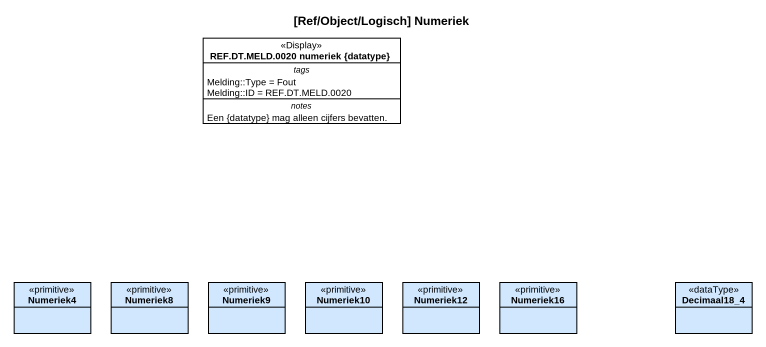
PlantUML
@startuml
title [Ref/Object/Logisch] Numeriek
hide circle
hide empty members
class "REF.DT.MELD.0020 numeriek {datatype}" as REF_DT_MELD_0020_numeriek <<Display>> {
  -- tags --
  Melding::Type = Fout
  Melding::ID = REF.DT.MELD.0020
  -- notes --
  Een {datatype} mag alleen cijfers bevatten.
}
class Numeriek4 <<primitive>> #D0E7FE
class Numeriek8 <<primitive>> #D0E7FE
class Numeriek9 <<primitive>> #D0E7FE
class Numeriek10 <<primitive>> #D0E7FE
class Numeriek12 <<primitive>> #D0E7FE
class Numeriek16 <<primitive>> #D0E7FE
class Decimaal18_4 <<dataType>> #D0E7FE
@enduml
